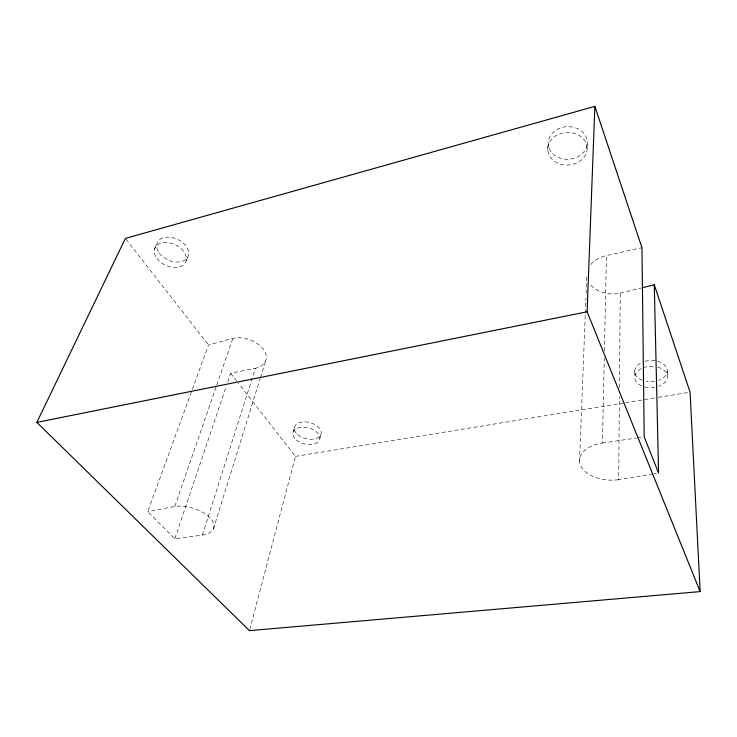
<?xml version="1.0" encoding="UTF-8"?>
<svg xmlns="http://www.w3.org/2000/svg" width="737" height="737" viewBox="0 0 737 737"><rect width="100%" height="100%" fill="white"/><g stroke="black" fill="none" stroke-linecap="round" stroke-linejoin="round"><path stroke-width="0.55" stroke-dasharray="3.69 2.76" d="M653.046 473.983L618.702 479.723L619.384 396.81M619.467 387.607L620.25 293.188A26.799 19.586 -2.3 0 1 590.577 284.758M618.702 479.723A31.415 18.812 1.8 0 1 580.59 465.591A31.415 18.812 1.8 0 1 602.415 443.038L604.248 357.933M604.395 351.033L606.45 255.582L641.955 247.715M579.531 461.113L585.289 314.192M585.335 313.05L585.924 298.126M586.099 293.538L586.827 275.168M587.122 148.109A19.715 16.315 -3.2 0 0 557.273 134.917A19.715 16.315 -3.2 0 0 557.863 163.172A19.715 16.315 -3.2 0 0 587.122 148.109L587.371 142.305A19.595 16.297 -3.5 0 0 557.706 129.159A19.595 16.297 -3.5 0 0 558.287 157.386A19.595 16.297 -3.5 0 0 587.371 142.305M547.729 149.814L548.227 144.056M319.886 438.441L321.212 433.107M249.751 629.527L295.445 456.369L238.383 383.24M293.381 431.458L294.828 426.143M213.389 529L260.115 378.717M260.456 377.62L265.569 361.158M202.371 535.099L255.389 368.214A22.718 14.482 18.3 0 0 263.266 349.191A22.718 14.482 18.3 0 0 232.901 338.32L208.534 344.98L147.759 511.644L174.835 538.765L202.371 535.099A25.998 13.229 16.3 0 0 209.944 517.77A25.998 13.229 16.3 0 0 174.816 506.439L147.759 511.644M174.835 538.765L226.231 386.372M227.696 382.015L230.635 373.309L255.389 368.214M174.816 506.439L216.411 386.05M216.789 384.963L232.901 338.32M186.093 261.018L188.34 255.601M154.475 249.18L156.889 243.781M620.25 293.188L641.116 288.029M654.152 473.799L656.363 473.43M295.445 456.369L624.303 402.89M625.437 402.706L657.183 397.538M658.325 397.354L687.805 392.563M602.415 443.038L636.298 438.018M637.422 437.852L643.069 437.013M126.082 239.313L208.534 344.98M230.635 373.309L237.673 382.337M667.225 371.282L667.409 377.141M634.714 371.218L634.741 377.04M657.773 367.127A16.343 10.677 -1.5 0 1 667.418 376.367A16.343 10.677 -1.5 0 1 658.731 386.289M654.769 387.312A16.343 10.677 -1.5 0 1 642.563 386.206M641.678 385.847A16.343 10.677 -1.5 0 1 642.259 368.113M643.18 367.735A16.343 10.677 -1.5 0 1 655.746 366.658M657.634 361.259A16.269 10.687 -1.7 0 1 667.225 370.508A16.269 10.687 -1.7 0 1 658.592 380.449M654.649 381.48A16.269 10.687 -1.7 0 1 646.331 381.453M642.498 380.393A16.269 10.687 -1.7 0 1 643.115 361.895M645.059 361.259A16.269 10.687 -1.7 0 1 655.617 360.798M590.761 264.519A26.799 19.586 -2.3 0 1 606.45 255.582M156.852 258.42A16.933 11.341 24.5 0 0 184.711 263.625A16.933 11.341 24.5 0 0 169.39 242.86A16.933 11.341 24.5 0 0 156.852 258.42M159.238 253.021A16.85 11.35 24.6 0 0 186.958 258.208A16.85 11.35 24.6 0 0 171.758 237.452A16.85 11.35 24.6 0 0 159.238 253.021M296.366 439.989A13.8 8.245 14.2 0 0 319.268 440.496A13.8 8.245 14.2 0 0 303.469 427.23A13.8 8.245 14.2 0 0 296.366 439.989M297.776 434.683A13.745 8.264 14.2 0 0 320.586 435.171A13.745 8.264 14.2 0 0 304.869 421.896A13.745 8.264 14.2 0 0 297.776 434.683"/><path stroke-width="1.11" d="M700.15 591.59L587.122 311.788L594.86 106.368L125.373 238.41L36.85 422.393L249.456 630.632L700.15 591.59L690.072 392.185L654.29 284.768L642.213 287.752M36.85 422.393L587.122 311.788M594.86 106.368L641.955 247.715L644.202 436.848L658.583 473.062L654.29 284.768"/></g></svg>
